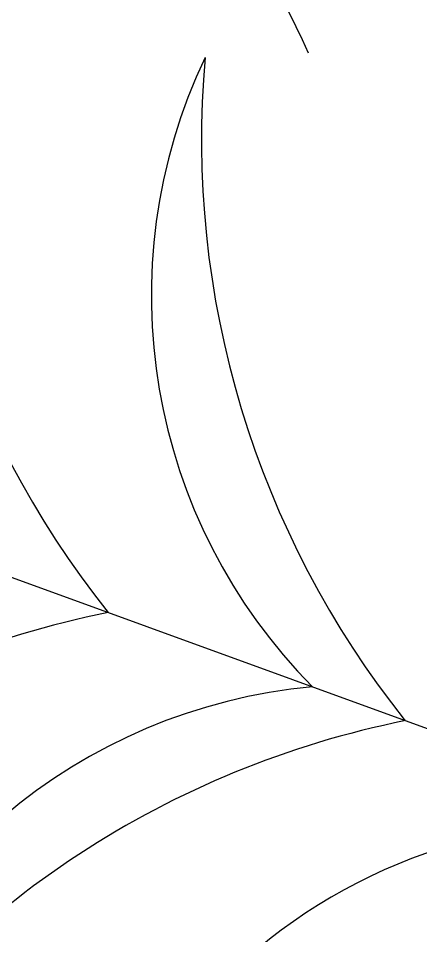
# Model space of a CAD drawing. Header units: millimetres. Extents: x 118878 to 201916, y 10986 to 20993.
# Drawn here: x 180756.9 to 180769.75, y 18025.18 to 18054.5 of the extents above; entities that cross this region are included whole.
import ezdxf

# ---------------------------------------------------------------- set-up
doc = ezdxf.new("R2010")
doc.units = ezdxf.units.MM
doc.header["$LTSCALE"] = 100
doc.layers.add('TREE', color=83, linetype='Continuous')

# ---------------------------------------------------------------- blocks, each defined once
blk = doc.blocks.new('TREE-CICAS')
at = {"layer": 'TREE'}
blk.add_line((-3.1268, -0.5513), (0, 0), dxfattribs=at)
for centre, radius, start, end in [((-2.7566, -0.5491), 1.6495, 54.0763, 83.3794), ((-0.9369, 0.767), 1.015, 184.6063, 254.7511), ((-0.4061, 1.4035), 1.7015, 204.9634, 248.6288), ((-0.9748, 1.3033), 1.7015, 204.9634, 248.6288), ((-0.1222, -1.017), 0.9894, 103.4259, 203.6346), ((0.4659, -1.3304), 1.4969, 121.6665, 183.1878), ((0.0985, -1.4578), 1.7015, 131.3712, 175.0366), ((-0.6181, -1.0411), 1.015, 125.2489, 195.3937), ((-0.4703, -1.5581), 1.7015, 131.3712, 175.0366)]:
    blk.add_arc(centre, radius, start, end, dxfattribs=at)

msp = doc.modelspace()

# ---------------------------------------------------------------- block references
at = {"xscale": 17.5, "yscale": 17.5, "zscale": 17.5, "rotation": 330.0000000000001}
msp.add_blockref('TREE-CICAS', (180786.397, 18025.814), dxfattribs=at)

doc.saveas('drawing.dxf')
